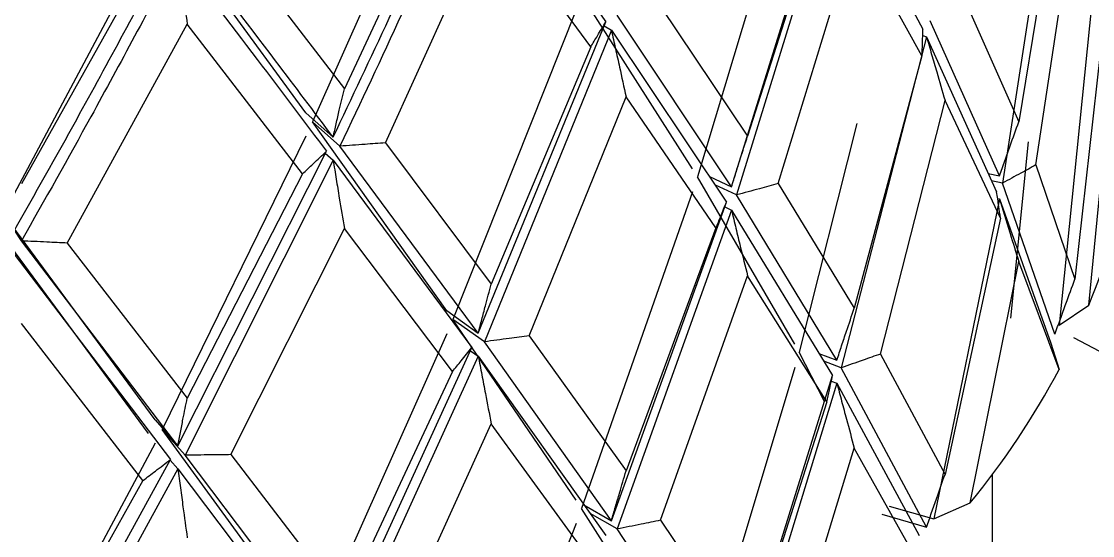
# Model space of a CAD drawing. Extents: x -1.7 to 6.3, y -6.8 to 0.
# Drawn here: x 3.3025 to 3.3782, y -0.4458 to -0.4095 of the extents above; entities that cross this region are included whole.
import ezdxf

# ---------------------------------------------------------------- set-up
doc = ezdxf.new("R2010")
doc.units = 0
doc.header["$LTSCALE"] = 0.5
doc.header["$MEASUREMENT"] = 0
doc.layers.add('Mounting', color=4, linetype='CONTINUOUS')

msp = doc.modelspace()

# ---------------------------------------------------------------- linework, layer by layer
at = {"layer": 'Mounting', "linetype": 'Continuous', "lineweight": 25, "transparency": 16777216}
for p, q in [((3.332592099913839, -0.3952303803576882), (3.323105673075617, -0.4165565180931878)), ((3.375559781778605, -0.3968989225739392), (3.371847913371312, -0.4208732567971083)), ((3.332995358682595, -0.397901637459583), (3.325365169158204, -0.414214784287438)), ((3.357190623078694, -0.3976083647484501), (3.350309003729151, -0.4204303716314399)), ((3.352710406192642, -0.4211474317938837), (3.359845347717041, -0.3981791734566116)), ((3.360157156942563, -0.3987202103686656), (3.353068358433944, -0.4217076985300139)), ((3.360157156942563, -0.3987202103686656), (3.366231585480435, -0.4100092009226159)), ((3.376021608881103, -0.3982386610901756), (3.37301044787462, -0.4165471418463369)), ((3.359441786579112, -0.4000367461340915), (3.353847309553899, -0.4175587237774749)), ((3.328264741502224, -0.4180304293101926), (3.335738598219805, -0.4015930967844383)), ((3.342764835126971, -0.4112536491258112), (3.335738584771704, -0.4015930789729936)), ((3.374214578435087, -0.4195931525847243), (3.376972793809529, -0.4012372621197073)), ((3.322641997518176, -0.4159145838440423), (3.312483529385432, -0.4019894668773816)), ((3.311990848976095, -0.402951794336019), (3.30127162065817, -0.4230522488699933)), ((3.356004735627053, -0.4209120505508253), (3.361384066426794, -0.4032998939859311)), ((3.36616667255123, -0.4118808823454714), (3.361384089031333, -0.4032999321647566)), ((3.317347307079061, -0.4037665058781954), (3.325365174407978, -0.4142147911409779)), ((3.311128828310331, -0.4055952227559771), (3.302546962373086, -0.4209249397525241)), ((3.349961563125547, -0.4198625981877768), (3.342122618079699, -0.4075827555868017)), ((3.341731864545849, -0.4086260370906984), (3.333021551516921, -0.4305022310590232)), ((3.347699866149981, -0.4084054105734083), (3.353847335884112, -0.4175587637649301)), ((3.369335161721708, -0.4082919077395957), (3.373010432348266, -0.4165471033397807)), ((3.378193821621693, -0.4078911681397983), (3.375849865549839, -0.4309186925452764)), ((3.35271040630316, -0.4211474317151129), (3.344635451036666, -0.4090194942707939)), ((3.37904368481712, -0.4091916750294047), (3.376972787942705, -0.4276540627275267)), ((3.305786995262352, -0.4251130157081349), (3.314260682639727, -0.4096430676473659)), ((3.322411516784456, -0.4202242672477894), (3.314260667221319, -0.4096430480848596)), ((3.334818021003329, -0.431473935829203), (3.343828746092797, -0.4094850801489258)), ((3.344233053548436, -0.4100695569880628), (3.335260499536176, -0.4320827570193444)), ((3.343712378848139, -0.4097690509196781), (3.344233053963933, -0.4100695560463237)), ((3.344233053548436, -0.4100695569880486), (3.352350363663547, -0.4222194241398398)), ((3.371644787636484, -0.4203643188788675), (3.366749546945584, -0.4094225028651408)), ((3.366491763301568, -0.4105328209585082), (3.360466674408627, -0.4339165074197098)), ((3.366219128094187, -0.4104526497487058), (3.366491847994624, -0.4105328485205888)), ((3.366491763301738, -0.4105328209583092), (3.371439088571734, -0.4214879308616304)), ((3.342764824288551, -0.4112536347185198), (3.335738689482284, -0.4280100409515484)), ((3.366166657082758, -0.4118808530187721), (3.361383973948875, -0.4297165560419387)), ((3.377960102335152, -0.429496849942467), (3.379638676096206, -0.4121435368409863)), ((3.338419313429796, -0.4316568457929293), (3.345267515959137, -0.4147864163376909)), ((3.351612595974444, -0.4240424146322255), (3.345267545306697, -0.4147864576679581)), ((3.363242822117115, -0.4329483683069526), (3.367795181708331, -0.4150359402716362)), ((3.371713452429319, -0.4233536239285627), (3.367795184506889, -0.4150359458200938)), ((3.322641562150025, -0.4159142997545473), (3.324568400043887, -0.4176267299956749)), ((3.325046116923062, -0.4182634512756067), (3.323105202069016, -0.4165561806256193)), ((3.332592067001698, -0.4298873290238987), (3.323105734006262, -0.4165565280603687)), ((3.361560130704063, -0.4166685545812783), (3.357491213557822, -0.4328129852895017)), ((3.322641893366821, -0.4175479695365993), (3.312483569134571, -0.4382795843488196)), ((3.334818021139824, -0.4314739357654247), (3.325046087931014, -0.4182633988589544)), ((3.328264757264876, -0.4180304496014884), (3.335738721997402, -0.4280100845085713)), ((3.373664912621578, -0.4179629075871247), (3.372424775286149, -0.4304089225105372)), ((3.313596591306933, -0.4394277800579829), (3.324089288036802, -0.4186220098214477)), ((3.32401537622475, -0.4187685681580575), (3.32456842386668, -0.4192600757705236)), ((3.324568423546651, -0.4192600766676264), (3.314104257696172, -0.4400942374227981)), ((3.324568423546651, -0.4192600766676264), (3.334373849835799, -0.4324971442475487)), ((3.374214572814438, -0.4195931357054405), (3.376972786621963, -0.427654058228498)), ((3.32241150405433, -0.420224251410815), (3.31426078727317, -0.4360600236975927)), ((3.357190616464862, -0.4322648093028931), (3.350309050966942, -0.4204303719980373)), ((3.35114554882351, -0.4204160754884612), (3.352710404882643, -0.4211474311573369)), ((3.370852386048469, -0.42018876610652), (3.371644803065536, -0.4203643223461597)), ((3.371847907380712, -0.4208733005843754), (3.371086404851027, -0.4207069656510214)), ((3.353068435200882, -0.4217077348519922), (3.35153397876104, -0.420997471550919)), ((3.356004749083368, -0.4209120716402879), (3.361383950352305, -0.4297165151621698)), ((3.375559783759513, -0.4315555001394245), (3.371847954914145, -0.4208732870584413)), ((3.349961487282215, -0.4214959455018885), (3.342122620494692, -0.4438725949852653)), ((3.344233063833741, -0.4447258211296941), (3.352350364067561, -0.42221942613115)), ((3.360157169204271, -0.4333764731017027), (3.353068359885441, -0.4217076997747711)), ((3.371644755939826, -0.4219974310593813), (3.367004913842877, -0.4446013154476276)), ((3.371512970946554, -0.4219683965209811), (3.371644736907982, -0.4219975886465477)), ((3.371644755939855, -0.4219974310593386), (3.375259311224738, -0.4321907082774175)), ((3.352710405791527, -0.4227806669683076), (3.344635421709157, -0.4453090373087036)), ((3.352229076307225, -0.4225557140796354), (3.352710479661809, -0.4227807041489058)), ((3.352710405791768, -0.4227806669681229), (3.359845352260223, -0.4344686923543577)), ((3.311990811241955, -0.4376087387168042), (3.301271688569287, -0.4230522666527463)), ((3.371713467770064, -0.4233536590810019), (3.367795171417441, -0.4414527398993187)), ((3.300755189053788, -0.4239841962278348), (3.311496767288787, -0.438569773327842)), ((3.302554790089161, -0.4249547277356669), (3.302050561427606, -0.4242071627977708)), ((3.317347452965492, -0.4400566746575691), (3.32536522791257, -0.42408802139947)), ((3.332995471375014, -0.434191768459911), (3.325365262720524, -0.4240880666214366)), ((3.351612574953222, -0.4240423830920577), (3.345267395894723, -0.441203065500801)), ((3.313596591463423, -0.4394277800119681), (3.302554760684473, -0.4249546717766606)), ((3.305787012944108, -0.4251130380281722), (3.314260824552136, -0.436060071488356)), ((3.302022705629653, -0.4258900995964012), (3.313087703912359, -0.4403931755590662)), ((3.369581243604429, -0.4434637618641517), (3.373010427542923, -0.4264202874074243)), ((3.375855041341211, -0.4340310177347817), (3.373010408614192, -0.4264202049832306)), ((3.347699721086045, -0.4446951820747245), (3.353847264935268, -0.4274318145031231)), ((3.359441675492562, -0.4363265412479507), (3.353847268814604, -0.4274318204566612)), ((3.375849865278283, -0.430918695622367), (3.377960102176914, -0.4294968535484998)), ((3.332589240497967, -0.4298854506718897), (3.334818019966008, -0.4314739350502634)), ((3.335260562128653, -0.4320828017949054), (3.333018719631625, -0.4305003156987226)), ((3.341731855959111, -0.443282480723056), (3.333021609968299, -0.4305022378367767)), ((3.311128956432825, -0.4418853683642396), (3.302547066523601, -0.4307982340798588)), ((3.332591973342986, -0.4315206660559454), (3.323105736875334, -0.4528463677793724)), ((3.34423306389786, -0.4447258210926748), (3.335260500934226, -0.4320827584369624)), ((3.338419330255618, -0.4316568687193154), (3.345267365259218, -0.4412030213312903)), ((3.324568431455432, -0.4539163419129295), (3.33437384994032, -0.4324971462697107)), ((3.334272556835828, -0.432718413401318), (3.334818080520989, -0.4331072162512584)), ((3.359274976190221, -0.4363049165026212), (3.357491133726171, -0.4328129898691486)), ((3.375259311593112, -0.4321907097858571), (3.375855041551603, -0.4340310176697812)), ((3.33481802070196, -0.4331071709610086), (3.325046056982629, -0.4545529382405107)), ((3.334818020702258, -0.4331071709608665), (3.343828756971249, -0.4457745999821725)), ((3.358888291274624, -0.4329008945936721), (3.360157183054682, -0.4333764783450818)), ((3.360466681328987, -0.4339165512633798), (3.359227748997995, -0.433456973115895)), ((3.363242813294903, -0.4329483505515697), (3.367795169100731, -0.441452735179638)), ((3.33299544571976, -0.4341917340883299), (3.325365085509063, -0.4505046546411648)), ((3.357190749190309, -0.4338978975843304), (3.350654476664317, -0.4556538637014853)), ((3.366491766340616, -0.4451893988285178), (3.360466718629169, -0.4339165428834946)), ((3.352710402670283, -0.4574372503131627), (3.359845362726773, -0.4344687578162052)), ((3.360157140719863, -0.4350095816316042), (3.353424195961892, -0.4569235881764797)), ((3.359762589538988, -0.4348618646833131), (3.360157123622841, -0.4350097370271726)), ((3.360157140719906, -0.4350095816315616), (3.365969031599093, -0.4457746708806809)), ((3.359441698148203, -0.4363265787052626), (3.353847250670057, -0.4538486126412238)), ((3.311988753436793, -0.437606564080653), (3.313596590587622, -0.4394277791724903)), ((3.328264583441026, -0.4543202017589465), (3.335738634382849, -0.4378831256282467)), ((3.34276468219015, -0.4475434144740689), (3.335738639173428, -0.4378831321077143)), ((3.314104303378613, -0.4400942887663604), (3.312481527825057, -0.4382773733785541)), ((3.322641883182428, -0.4522044120302979), (3.312483636244934, -0.4382795987432075)), ((3.311990703861198, -0.4392420635537064), (3.30127169176707, -0.4593421067397685)), ((3.356354020726485, -0.4561200401501395), (3.361383943049276, -0.4395896984953112)), ((3.365888788493208, -0.4476462499882246), (3.361383914281888, -0.4395896131778585)), ((3.30202271081626, -0.4605463656360769), (3.31308770371281, -0.4403931775754586)), ((3.324568431531489, -0.4539163418844225), (3.314104258979668, -0.4400942390030735)), ((3.317347472425453, -0.4400566997850603), (3.325365049173556, -0.4505046064091687)), ((3.313596591118468, -0.4410610151600736), (3.302554729467801, -0.4612442073872671)), ((3.313056757189045, -0.4404495419237406), (3.31359663427186, -0.4410610666966619)), ((3.313596591118824, -0.4410610151599741), (3.324089304775057, -0.4549115313299268)), ((3.311128927264789, -0.4418853306670485), (3.302546869257625, -0.4572147993836495)), ((3.371146876898294, -0.513922352232683), (3.371146876898294, -0.4414535920732874)), ((3.349961527369501, -0.4561525262584922), (3.342122516583345, -0.4438725884189694)), ((3.342281551457077, -0.4435995151226138), (3.34423307556429, -0.4447258278839286)), ((3.363838311196901, -0.4436916906590227), (3.367004927765649, -0.444601301575716)), ((3.367004913287587, -0.4446013184745681), (3.369581243071508, -0.4434637654282767)), ((3.341732028277036, -0.4449155875085467), (3.333449468520499, -0.4657726372750659)), ((3.344635441238012, -0.4453090827568076), (3.342717690867005, -0.4442126464865481)), ((3.347699709447852, -0.4446951630782081), (3.353847247458646, -0.4538486075861954)), ((3.363340143490433, -0.4442626068543518), (3.366491763134306, -0.4451894041547746)), ((3.3527104097559, -0.4574372452631366), (3.344635466674731, -0.4453090781825608))]:
    msp.add_line(p, q, dxfattribs=at)
at = {"layer": 'Mounting', "linetype": 'Continuous', "lineweight": 25, "transparency": 16777216, "flags": 128}
msp.add_lwpolyline([(3.40918033450221, -0.5759880805102284), (3.431982576023259, -0.5512352927466821), (3.443175518101199, -0.5215393695249446), (3.439419047102959, -0.4912263608623277), (3.42101748996825, -0.4627520464422901), (3.389461631417802, -0.438423245875839), (3.376898115668837, -0.4318100975346084)], dxfattribs=at)
at = {"layer": 'Mounting', "linetype": 'Continuous', "lineweight": 25, "transparency": 16777216}
for centre, radius, start, end in [((3.33724263432471, -0.4129573650172205), 0.0439484567116401, 337.8929478836308, 351.4155644099606), ((3.325011693148738, -0.4070174380774318), 0.05757412206647672, 320.7257428812784, 332.0178444690667)]:
    msp.add_arc(centre, radius, start, end, dxfattribs=at)
for points, knots in [([(3.324568414652845, -0.4176267478277396), (3.325896755379091, -0.4148364271912754), (3.329259569539175, -0.4077724792431923), (3.332446049131121, -0.4005664117596837), (3.334373841678882, -0.3962068033603714)], [0, 0, 0, 0, 0.3950086632828015, 1, 1, 1, 1]), ([(3.334818006880354, -0.3968168805119063), (3.333036874377555, -0.4008691473272847), (3.329864867740596, -0.4080858014577302), (3.326514984393484, -0.4151610610786634), (3.325046114169282, -0.4182634491646979)], [0, 0, 0, 0, 0.5615160075763068, 1, 1, 1, 1]), ([(3.334818006880752, -0.3968168805117216), (3.336559075888843, -0.399223000804227), (3.339659733723323, -0.4035080439019225), (3.342557921291942, -0.4076631866070954), (3.34382873014782, -0.4094851501695445)], [0, 0, 0, 0, 0.5615160075762919, 1, 1, 1, 1]), ([(3.3245684283483, -0.4176267426946652), (3.323222932946962, -0.4158385824399318), (3.319816690182151, -0.4113116937386678), (3.316257521460329, -0.4066339118967335), (3.314104255217714, -0.4038038944073179)], [0, 0, 0, 0, 0.3950086632827821, 1, 1, 1, 1]), ([(3.3020226966607, -0.4242567696729509), (3.303505265956403, -0.4216369599735543), (3.307258523627723, -0.4150046758164905), (3.310890427110166, -0.4082122142037861), (3.313087697252826, -0.4041028337731234)], [0, 0, 0, 0, 0.3950086632828168, 0.9999999999999999, 0.9999999999999999, 0.9999999999999999, 0.9999999999999999]), ([(3.313596581147578, -0.4047707232677169), (3.311563008599634, -0.4085915885341933), (3.307941433220648, -0.4153961412360587), (3.304196765452375, -0.4220410425213004), (3.30255478857903, -0.4249547253661206)], [0, 0, 0, 0, 0.561516007576306, 1, 1, 1, 1]), ([(3.313596581147806, -0.4047707232672764), (3.313656790917435, -0.405219536875066), (3.313777210457559, -0.4061171640970684), (3.313997758151217, -0.4077407643493132), (3.314160335960452, -0.4089169012137148), (3.314260705002823, -0.4096430011121726)], [0, 0, 0, 0, 0.276745912938155, 0.553491829842847, 1, 1, 1, 1]), ([(3.313596581148033, -0.4047707232675748), (3.315601251969213, -0.4074040616507943), (3.319171356461581, -0.4120937558851239), (3.322590171778344, -0.4166320905363534), (3.3240892675678, -0.4186220776331737)], [0, 0, 0, 0, 0.5615160075763252, 1, 1, 1, 1]), ([(3.342764776808025, -0.4112536989399445), (3.342925503762558, -0.4109898612898064), (3.343185187334115, -0.4105635836719728), (3.343538865945703, -0.4099738648530717), (3.343732103131416, -0.4096480478103217), (3.343828722132557, -0.4094851386005303)], [0, 0, 0, 0, 0.4481555186393015, 0.7240765933432256, 0.9999999999999999, 0.9999999999999999, 0.9999999999999999, 0.9999999999999999]), ([(3.344233053548436, -0.4100695569880486), (3.344326832938791, -0.4105042944822515), (3.344514391720821, -0.4113737694768815), (3.344857903322293, -0.4129458059482118), (3.345111123798347, -0.4140839313849654), (3.345267451746153, -0.4147865634020889)], [0, 0, 0, 0, 0.2767464391736793, 0.5534928823022417, 1, 1, 1, 1]), ([(3.36616662687851, -0.411880973606074), (3.366178224919977, -0.411601383977569), (3.366196963777753, -0.4111496533729877), (3.366217587974077, -0.4105257139348453), (3.366226919973585, -0.4101813741854414), (3.366231585993049, -0.4100092035830443)], [0, 0, 0, 0, 0.4481514866564733, 0.7240745770975596, 1, 1, 1, 1]), ([(3.366491763301653, -0.4105328209581103), (3.366609936199652, -0.410948184215556), (3.36684628199734, -0.4117789107363734), (3.367279130610385, -0.4132799254752513), (3.367598200893312, -0.4143656826928463), (3.367795175705311, -0.415035963929455)], [0, 0, 0, 0, 0.2767564540267156, 0.5535129119894368, 1, 1, 1, 1]), ([(3.324568421500601, -0.4176267335722912), (3.32464065408243, -0.4173103154905249), (3.324785119247096, -0.4166774793225301), (3.325049705905826, -0.4155388439226471), (3.325244746610906, -0.4147202009950774), (3.325365156798753, -0.414214804192639)], [0, 0, 0, 0, 0.2767463128874618, 0.5534926296911431, 0.9999999999999999, 0.9999999999999999, 0.9999999999999999, 0.9999999999999999]), ([(3.371644787620227, -0.4203643188384092), (3.371768605224233, -0.4200111374606621), (3.372016240434064, -0.4193047746999241), (3.372469769183112, -0.4180315041840714), (3.372804086243917, -0.4171136223632743), (3.373010475906781, -0.4165469706970697)], [0, 0, 0, 0, 0.2767526881814548, 0.5535053804960046, 1, 1, 1, 1]), ([(3.352710406247908, -0.4211474316287962), (3.352813477426835, -0.4208149909794088), (3.353019619786167, -0.4201501096758449), (3.353397153933869, -0.4189528194356171), (3.353675449563099, -0.4180909475430639), (3.353847253390768, -0.4175588770591929)], [0, 0, 0, 0, 0.2767548831601142, 0.5535097703087656, 1, 1, 1, 1]), ([(3.328264679762356, -0.4180305010313106), (3.32778410950074, -0.4180663819306574), (3.32700766363466, -0.4181243538407102), (3.325934676347813, -0.4182014078728997), (3.325342308685165, -0.4182427555267338), (3.325046123602277, -0.4182634294410121)], [0, 0, 0, 0, 0.4481577159260958, 0.7240776920113013, 1, 1, 1, 1]), ([(3.32241145285694, -0.4202243096464002), (3.322663712898319, -0.4199855239542245), (3.323071284787517, -0.41959972232209), (3.323629676161588, -0.4190653300368581), (3.323936063673543, -0.418769820430029), (3.324089258076867, -0.4186220650022392)], [0, 0, 0, 0, 0.4481555186392817, 0.7240765933431842, 1, 1, 1, 1]), ([(3.324568423546651, -0.4192600766676264), (3.324640655800707, -0.419704884495232), (3.324785120309855, -0.4205945001567812), (3.325049705280762, -0.4222034240116841), (3.325244744784541, -0.42336874107977), (3.325365154183643, -0.424088160096062)], [0, 0, 0, 0, 0.2767464391855636, 0.553492882325806, 1, 1, 1, 1]), ([(3.374214565711824, -0.4195930074566832), (3.373862319701459, -0.4197850630816333), (3.373293208987619, -0.4200953601768731), (3.372503629966729, -0.4205216907079006), (3.372066514704002, -0.4207560900186138), (3.371847956148926, -0.4208732901693111)], [0, 0, 0, 0, 0.448163111802465, 0.7240803897626912, 1, 1, 1, 1]), ([(3.356004710916196, -0.420912130414564), (3.355566873915194, -0.4210319652429462), (3.354859463994401, -0.4212255814660466), (3.35388023648234, -0.421490235440217), (3.353338986338017, -0.4216352117063593), (3.353068360122009, -0.4217077001458165)], [0, 0, 0, 0, 0.4481511461159672, 0.7240744068234041, 1, 1, 1, 1]), ([(3.371713502648063, -0.4233533923468542), (3.371674399112692, -0.4230746336814946), (3.371611220992079, -0.4226242537244076), (3.371518729483114, -0.4220025029875103), (3.371465647661978, -0.4216595024029601), (3.371439106639244, -0.4214880013858533)], [0, 0, 0, 0, 0.4481631118026127, 0.7240803897628116, 1, 1, 1, 1]), ([(3.351612534317837, -0.4240424993821819), (3.351724598832092, -0.4237704111742602), (3.351905660522547, -0.4233308005516108), (3.352150603124898, -0.4227229705027185), (3.352283776739498, -0.4223872752014302), (3.352350363828236, -0.4222194268413517)], [0, 0, 0, 0, 0.4481514866564049, 0.7240745770976614, 1, 1, 1, 1]), ([(3.37164475593984, -0.4219974310593102), (3.371768572470501, -0.4224054748782748), (3.372016205533569, -0.4232215625219737), (3.372469739214054, -0.4246958199236559), (3.372804059238263, -0.4257618671571777), (3.373010454621109, -0.4264200007147139)], [0, 0, 0, 0, 0.2767466010699694, 0.553493206060143, 1, 1, 1, 1]), ([(3.35271040579164, -0.4227806669679239), (3.352813477528997, -0.4232094510143014), (3.353019621005146, -0.4240670191131528), (3.353397156457945, -0.4256171920767287), (3.353675453165167, -0.4267391858171834), (3.353847256822604, -0.427431837304681)], [0, 0, 0, 0, 0.2767564540267612, 0.5535129119895399, 1, 1, 1, 1]), ([(3.305786931879439, -0.4251130798392353), (3.305303937505883, -0.4250905105187002), (3.304523575060216, -0.4250540458078547), (3.303446277308296, -0.4250006626812421), (3.302851959335044, -0.4249700255051749), (3.302554799092718, -0.424954706852418)], [0, 0, 0, 0, 0.4481577159257993, 0.7240776920117193, 1, 1, 1, 1]), ([(3.334818021071584, -0.4314739356716188), (3.334901486466563, -0.4311528104061324), (3.335068417257716, -0.4305105598705268), (3.335374138382505, -0.4293547161710478), (3.335599497739565, -0.4285233961933557), (3.335738621736056, -0.4280101867168753)], [0, 0, 0, 0, 0.2767548831601108, 0.5535097703085587, 1, 1, 1, 1]), ([(3.375559782302489, -0.431555495218845), (3.375687891133225, -0.4311946944322216), (3.375944108795878, -0.4304730928556353), (3.376413343901319, -0.4291718890823688), (3.376759244962017, -0.4282334136173489), (3.376972788381025, -0.4276540419928523)], [0, 0, 0, 0, 0.2767490484532803, 0.5534980994866958, 1, 1, 1, 1]), ([(3.360157169179573, -0.4333764730587291), (3.360268399211094, -0.433037549765487), (3.360490859275785, -0.4323597031739439), (3.360898281285458, -0.4311386582787975), (3.361198610931723, -0.4302592743835589), (3.361384018563299, -0.4297163892994433)], [0, 0, 0, 0, 0.2767526881814009, 0.5535053804958906, 1, 1, 1, 1]), ([(3.338419282470284, -0.4316569222796716), (3.337947843881622, -0.4317216000835913), (3.337186144130541, -0.4318260995207197), (3.336132975895069, -0.4319674675481053), (3.3355513269358, -0.4320443283011315), (3.335260501226941, -0.4320827588400959)], [0, 0, 0, 0, 0.4481511461160391, 0.7240744068236198, 1, 1, 1, 1]), ([(3.332995396429226, -0.434191844923518), (3.333203029659231, -0.4339391497098575), (3.333538500917669, -0.433530872184491), (3.333997056758946, -0.4329657166352803), (3.334248251662657, -0.4326533372835399), (3.334373849645374, -0.4324971469474974)], [0, 0, 0, 0, 0.4481514866563453, 0.7240745770974709, 1, 1, 1, 1]), ([(3.334818020702116, -0.4331071709606391), (3.334901486549285, -0.4335472704522232), (3.33506841824483, -0.4344274694416583), (3.335374140426453, -0.4360190890892568), (3.335599500656471, -0.4371716348629207), (3.335738624515102, -0.4378831473391074)], [0, 0, 0, 0, 0.2767564540267687, 0.5535129119895447, 0.9999999999999999, 0.9999999999999999, 0.9999999999999999, 0.9999999999999999]), ([(3.363242826106088, -0.4329482226490882), (3.362829090844542, -0.4330938135407507), (3.362160634245726, -0.4333290393030182), (3.361234727144165, -0.4336513077530952), (3.360722723446216, -0.4338281331243792), (3.360466720515277, -0.4339165461836814)], [0, 0, 0, 0, 0.4481631118026683, 0.7240803897630618, 1, 1, 1, 1]), ([(3.359441770304954, -0.4363263184638839), (3.359503941484306, -0.4360489590911243), (3.359604389135157, -0.4356008399188056), (3.359737898954975, -0.4349815773692001), (3.359809540092769, -0.4346397026002933), (3.359845360813054, -0.4344687644933884)], [0, 0, 0, 0, 0.4481631118026281, 0.7240803897628785, 1, 1, 1, 1]), ([(3.360157140719892, -0.4350095816315331), (3.360268369787192, -0.4354318834113826), (3.360490827923357, -0.4362764869770501), (3.360898254363107, -0.4378029705673327), (3.361198586671534, -0.4389075160676441), (3.361383999441586, -0.4395894168659567)], [0, 0, 0, 0, 0.2767466010699713, 0.5534932060601618, 1, 1, 1, 1]), ([(3.313596591385178, -0.4394277799092663), (3.31365680315794, -0.4391153701588166), (3.313777226704318, -0.4384905506533698), (3.313997773326037, -0.4373666305679222), (3.314160347125622, -0.4365588427721718), (3.314260710904691, -0.4360601607208565)], [0, 0, 0, 0, 0.2767548831601534, 0.5535097703086629, 1, 1, 1, 1]), ([(3.311128871473315, -0.4418854351279151), (3.311422998850603, -0.441663176915327), (3.311898217973265, -0.4413040761958769), (3.312550345962819, -0.4408062951763725), (3.312908583732977, -0.4405308842567308), (3.313087703375118, -0.440393178214876)], [0, 0, 0, 0, 0.4481514866564026, 0.7240745770975933, 1, 1, 1, 1]), ([(3.317347417110412, -0.4400567470913046), (3.316862981062613, -0.4400634411537681), (3.316080281415424, -0.4400742566997167), (3.314999200962077, -0.4400861603397459), (3.314402574038439, -0.4400915464019022), (3.314104259315755, -0.440094239444349)], [0, 0, 0, 0, 0.4481511461162116, 0.7240744068234062, 1, 1, 1, 1]), ([(3.313596591118639, -0.4410610151597325), (3.313656803217626, -0.4415098302135476), (3.313777227416423, -0.4424074603275727), (3.313997774800541, -0.4440310036995641), (3.31416034922988, -0.4452070817463181), (3.314260712909501, -0.4459331216332885)], [0, 0, 0, 0, 0.2767564540267574, 0.5535129119895399, 1, 1, 1, 1]), ([(3.344233063865801, -0.4447258210462905), (3.344326845038722, -0.4443993338154968), (3.344514407385972, -0.4437463593490349), (3.344857916359402, -0.4425708662305823), (3.345111132744464, -0.4417250606611276), (3.345267455141581, -0.4412029050585744)], [0, 0, 0, 0, 0.2767526881814367, 0.553505380495998, 1, 1, 1, 1]), ([(3.36649176378485, -0.4451893936645064), (3.366609936216818, -0.4448435323987496), (3.366846281081862, -0.444151809863996), (3.367279121294786, -0.4429053263438334), (3.367598193518972, -0.4420071884268282), (3.367795174047245, -0.4414527193507496)], [0, 0, 0, 0, 0.2767490484533105, 0.5534980994867367, 1, 1, 1, 1]), ([(3.347699741612914, -0.4446950379039976), (3.347242599316445, -0.4447878010113158), (3.346504011593623, -0.4449376748968064), (3.345482242994734, -0.445141796552349), (3.344917727880045, -0.4452533198577271), (3.344635469129756, -0.4453090817460748)], [0, 0, 0, 0, 0.4481631118024439, 0.7240803897628775, 1, 1, 1, 1])]:
    msp.add_open_spline(points, degree=3, knots=knots, dxfattribs=at)

doc.saveas('drawing.dxf')
